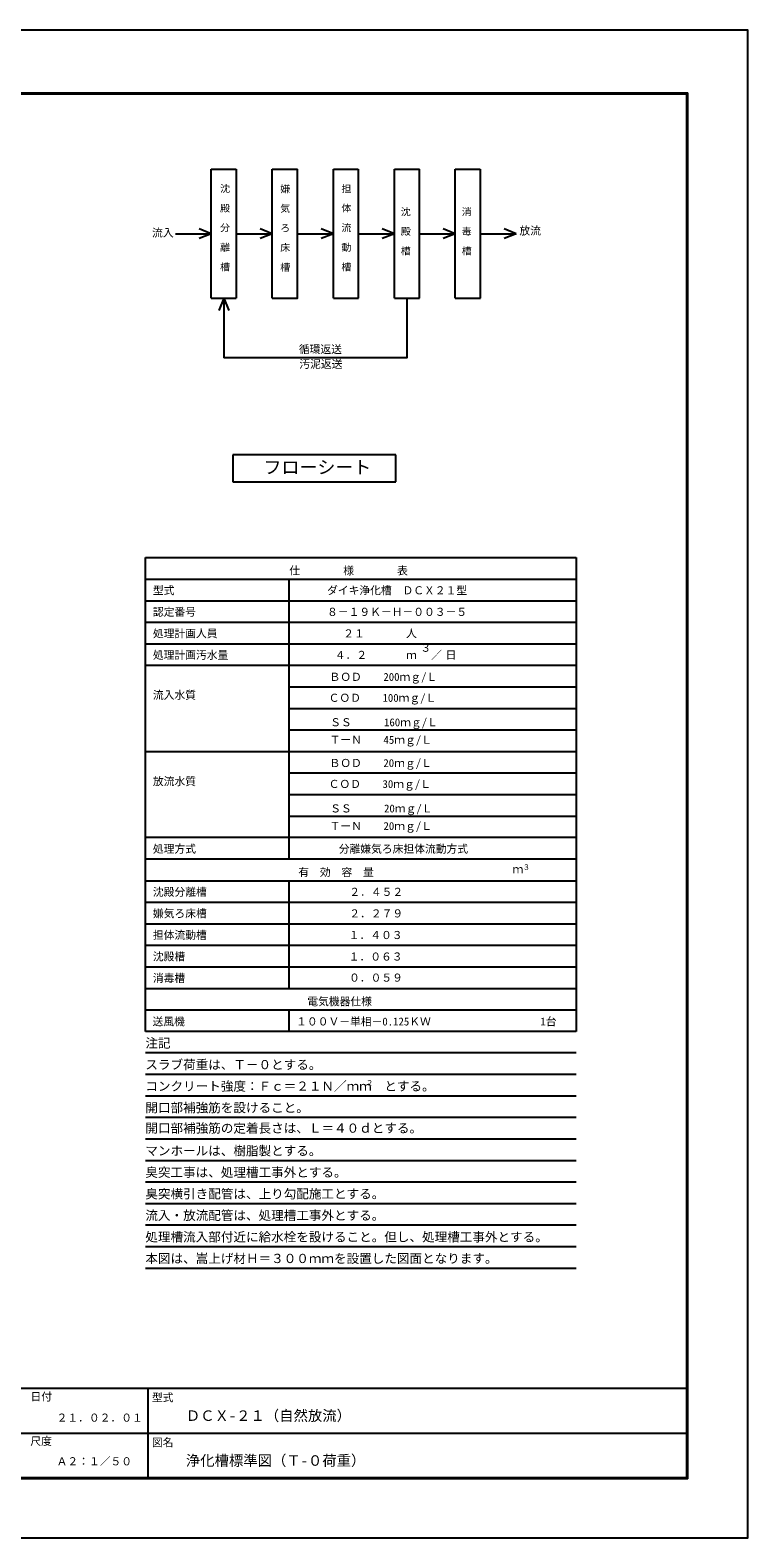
# Model space of a CAD drawing. Units: millimetres, scale not verified. Extents: x -14850 to 14850, y -10500 to 10500.
# Drawn here: x 4857 to 14850, y -10500 to 10500 of the extents above; entities that cross this region are included whole.
import ezdxf
from ezdxf.enums import TextEntityAlignment as Align

# ---------------------------------------------------------------- set-up
doc = ezdxf.new("R2010")
doc.units = ezdxf.units.MM
doc.header["$LTSCALE"] = 50
for name, color, linetype, lineweight in [('0-0_躯体', 4, 'Continuous', 25), ('0-3_水管', 3, 'Continuous', 25), ('0-7_図面枠', 7, 'Continuous', 25), ('0-8_Axis_waku', 7, 'Continuous', 25)]:
    doc.layers.add(name, color=color, linetype=linetype, lineweight=lineweight)
doc.styles.add('@ＭＳ ゴシック', font='')
doc.styles.add('ＭＳ ゴシック', font='')
doc.styles.get('@ＭＳ ゴシック').set_extended_font_data('@MS Gothic')
doc.styles.get('ＭＳ ゴシック').set_extended_font_data('MS Gothic')

msp = doc.modelspace()

# ---------------------------------------------------------------- linework, layer by layer
at = {"layer": '0-0_躯体', "color": 7}
for p, q in [((7378.49, 8565.22), (7726.36, 8565.22)), ((7378.49, 6765.22), (7378.49, 8565.22)), ((7728.48, 6765.22), (7728.48, 8565.22)), ((8228.48, 6765.22), (8228.48, 8565.22)), ((8228.48, 8565.22), (8578.47, 8565.22)), ((9078.47, 8565.22), (9426.33, 8565.22)), ((9078.47, 6765.22), (9078.47, 8565.22)), ((9428.46, 6765.22), (9428.46, 8565.22)), ((9928.45, 8565.22), (10276.31, 8565.22)), ((9928.45, 6765.22), (9928.45, 8565.22)), ((10278.44, 6765.22), (10278.44, 8565.22)), ((10776.94, 8565.22), (11124.81, 8565.22)), ((10776.94, 6765.22), (10776.94, 8565.22)), ((11126.93, 6765.22), (11126.93, 8565.22)), ((6878.49, 7665.22), (7378.49, 7665.22)), ((7378.49, 7665.22), (7208.84, 7733.9)), ((7378.49, 7665.22), (7208.84, 7596.52)), ((7728.48, 7665.22), (8228.48, 7665.22)), ((8228.48, 7665.22), (8058.83, 7733.91)), ((8228.48, 7665.22), (8058.83, 7596.53)), ((8578.47, 7665.22), (9078.47, 7665.22)), ((9078.47, 7665.22), (8908.81, 7733.91)), ((9078.47, 7665.22), (8908.81, 7596.53)), ((9428.46, 7665.22), (9928.45, 7665.22)), ((9928.45, 7665.22), (9758.8, 7733.91)), ((9928.45, 7665.22), (9758.8, 7596.52)), ((10276.95, 7665.22), (10776.94, 7665.22)), ((10776.94, 7665.22), (10607.3, 7733.91)), ((10776.94, 7665.22), (10607.3, 7596.52)), ((11125.45, 7665.22), (11625.44, 7665.22)), ((11625.44, 7665.22), (11455.79, 7733.91)), ((11625.44, 7665.22), (11455.79, 7596.52)), ((7378.49, 6765.22), (7727, 6765.22)), ((7552.75, 6765.22), (7484.06, 6595.56)), ((7552.75, 6765.22), (7552.75, 5937.72)), ((7552.75, 6765.22), (7621.43, 6595.56)), ((9078.47, 6765.22), (9426.97, 6765.22)), ((9928.45, 6765.22), (10276.95, 6765.22)), ((10776.94, 6765.22), (11125.45, 6765.22)), ((7677.65, 4586.13), (7677.65, 4210.33)), ((9949.52, 4586.13), (7677.65, 4586.13)), ((9949.52, 4210.33), (9949.52, 4586.13)), ((7677.65, 4210.33), (9949.52, 4210.33))]:
    msp.add_line(p, q, dxfattribs=at)
at = {"layer": '0-0_躯体', "color": 3}
for p, q in [((6460.85, 3153.51), (12460.86, 3153.51)), ((6460.85, -3446.51), (6460.85, 3153.51)), ((12460.86, 3153.51), (12460.86, -3446.51)), ((6460.85, 2853.51), (12460.86, 2853.51)), ((8460.85, 2853.51), (8460.85, -1046.52)), ((6460.85, 2553.51), (12460.86, 2553.51)), ((6460.85, 2253.51), (12460.86, 2253.51)), ((6460.85, 1953.51), (12460.86, 1953.51)), ((6460.85, 1653.51), (12460.86, 1653.51)), ((8460.85, 1353.51), (12460.86, 1353.51)), ((8460.85, 1053.5), (12460.86, 1053.5)), ((8460.85, 753.5), (12460.86, 753.5)), ((6460.85, 453.5), (12460.86, 453.5)), ((8460.85, 153.49), (12460.86, 153.49)), ((8460.85, -146.51), (12460.86, -146.51)), ((8460.85, -446.51), (12460.86, -446.51)), ((12460.86, -746.52), (6460.85, -746.52)), ((12460.86, -1046.52), (6460.85, -1046.52)), ((6460.85, -1346.52), (12460.86, -1346.52)), ((8460.85, -1346.52), (8460.85, -2846.51)), ((6460.85, -1646.52), (12460.86, -1646.52)), ((6460.85, -1946.51), (12460.86, -1946.51)), ((6460.85, -2246.51), (12460.86, -2246.51)), ((6460.85, -2546.51), (12460.86, -2546.51)), ((6460.85, -2846.51), (12460.86, -2846.51)), ((6460.85, -3146.51), (12460.86, -3146.51)), ((8460.85, -3146.51), (8460.85, -3446.51)), ((12460.86, -3446.51), (6460.85, -3446.51))]:
    msp.add_line(p, q, dxfattribs=at)
at = {"layer": '0-0_躯体', "color": 7}
for points in [[(8228.48, 6765.22), (8578.47, 6765.22), (8578.47, 8565.22)], [(10102.7, 6765.22), (10102.7, 5937.72), (7552.75, 5937.72)]]:
    msp.add_lwpolyline(points, dxfattribs=at)
at = {"layer": '0-3_水管'}
for p, q in [((12460.85, -3746.52), (6460.85, -3746.52)), ((12460.85, -4046.52), (6460.85, -4046.52)), ((12460.85, -4346.52), (6460.85, -4346.52)), ((12460.86, -4646.52), (6460.85, -4646.52)), ((12460.86, -4946.52), (6460.85, -4946.52)), ((12460.86, -4946.52), (6460.85, -4946.52)), ((12460.86, -5246.53), (6460.85, -5246.53)), ((12460.86, -5546.53), (6460.85, -5546.53)), ((12460.86, -5846.53), (6460.85, -5846.53)), ((12460.86, -6146.53), (6460.85, -6146.53)), ((12460.86, -6446.54), (6460.85, -6446.54)), ((12460.86, -6746.54), (6460.85, -6746.54))]:
    msp.add_line(p, q, dxfattribs=at)
at = {"layer": '0-7_図面枠'}
msp.add_lwpolyline([(-14850, -10500), (14850, -10500), (14850, 10500), (-14850, 10500)], close=True, dxfattribs=at)
at = {"layer": '0-8_Axis_waku'}
for p, q in [((-12964, 9629), (14014, 9629)), ((-12963, 9628), (14013, 9628)), ((-12962, 9627), (14012, 9627)), ((-12961, 9626), (14011, 9626)), ((-12960, 9625), (14010, 9625)), ((-12959, 9624), (14009, 9624)), ((-12958, 9623), (14008, 9623)), ((-12957, 9622), (14007, 9622)), ((-12956, 9621), (14006, 9621)), ((-12955, 9620), (14005, 9620)), ((-12954, 9619), (14004, 9619)), ((-12953, 9618), (14003, 9618)), ((-12952, 9617), (14002, 9617)), ((-12951, 9616), (14001, 9616)), ((-12950, 9615), (14000, 9615)), ((14000, -9665), (14000, 9615)), ((14001, -9666.01), (14001, 9616)), ((14002, -9667.01), (14002, 9617)), ((14003, -9668.01), (14003, 9618)), ((14004, -9669.01), (14004, 9619)), ((14005, -9670.01), (14005, 9620)), ((14006, -9671.01), (14006, 9621)), ((14007, -9672.01), (14007, 9622)), ((14008, -9673.01), (14008, 9623)), ((14009, -9674.01), (14009, 9624)), ((14010, -9675.01), (14010, 9625)), ((14011, -9676.01), (14011, 9626)), ((14012, -9677.01), (14012, 9627)), ((14013, -9678.01), (14013, 9628)), ((14014, -9679.01), (14014, 9629)), ((-12950, -8415), (14000, -8415)), ((6499.99, -9665), (6499.99, -8415)), ((399.99, -9040), (13999.99, -9040)), ((14014, -9679.01), (-12964, -9679.01)), ((14013, -9678.01), (-12963, -9678.01)), ((14012, -9677.01), (-12962, -9677.01)), ((14011, -9676.01), (-12961, -9676.01)), ((14010, -9675.01), (-12960, -9675.01)), ((14009, -9674.01), (-12959, -9674.01)), ((14008, -9673.01), (-12958, -9673.01)), ((14007, -9672.01), (-12957, -9672.01)), ((14006, -9671.01), (-12956, -9671.01)), ((14005, -9670.01), (-12955, -9670.01)), ((14004, -9669.01), (-12954, -9669.01)), ((14003, -9668.01), (-12953, -9668.01)), ((14002, -9667.01), (-12952, -9667.01)), ((14001, -9666.01), (-12951, -9666.01)), ((-12950, -9665), (14000, -9665))]:
    msp.add_line(p, q, dxfattribs=at)

# ---------------------------------------------------------------- texts
at = {"layer": '0-0_躯体'}
for s, height, rotation, style, p in [('沈\u3000殿\u3000分\u3000離\u3000槽', 100, 270, '@ＭＳ ゴシック', (7487.58, 8363.87)), ('嫌\u3000気\u3000ろ\u3000床\u3000槽', 100, 270, '@ＭＳ ゴシック', (8325.39, 8359.82)), ('担\u3000体\u3000流\u3000動\u3000槽', 100, 270, '@ＭＳ ゴシック', (9177.5, 8363.87)), ('沈\u3000殿\u3000槽', 100, 270, '@ＭＳ ゴシック', (10003.95, 8040.22)), ('消\u3000毒\u3000槽', 100, 270, '@ＭＳ ゴシック', (10852.45, 8040.22)), ('放流', 110, 0.001, 'ＭＳ ゴシック', (11669.13, 7618.03))]:
    msp.add_text(s, height=height, rotation=rotation, dxfattribs=dict(at, style=style)).set_placement(p, align=Align.BOTTOM_LEFT)
at = {"layer": '0-0_躯体', "style": 'ＭＳ ゴシック'}
for s, height, p in [('流入', 110, (6553.49, 7590.22)), ('循環返送', 110, (8597.7, 5966.54)), ('汚泥返送', 110, (8604.54, 5761.34)), ('フローシート', 183.3, (8106.57, 4265.72)), ('仕\u3000\u3000\u3000\u3000様\u3000\u3000\u3000\u3000表', 110, (8465.85, 2883.51)), ('型式', 110, (6565.85, 2608.5)), ('ダイキ浄化槽\u3000ＤＣＸ２１型', 110, (8990.85, 2608.5)), ('認定番号', 110, (6565.85, 2308.5)), ('８－１９Ｋ－Ｈ－００３－５', 110, (8990.85, 2308.5)), ('処理計画人員\u3000', 110, (6565.85, 2008.51)), ('２１', 110, (9215.86, 2008.51)), ('人', 110, (10090.86, 2008.51)), ('３', 110, (10290.85, 1808.51)), ('処理計画汚水量', 110, (6565.85, 1708.51)), ('４．２', 110, (9098.49, 1708.51)), ('ｍ', 110, (10090.86, 1708.51)), ('／', 110, (10440.86, 1708.51)), ('日', 110, (10640.86, 1708.51)), ('ＢＯＤ\u3000\u3000200ｍｇ/Ｌ', 110, (9025.28, 1403.52)), ('流入水質', 110, (6565.85, 1151.55)), ('ＣＯＤ\u3000\u3000100ｍｇ/Ｌ', 110, (9012.86, 1111.63)), ('ＳＳ\u3000\u3000\u3000160ｍｇ/Ｌ', 110, (9034.35, 770.8)), ('ＴーＮ\u3000\u300045ｍｇ/Ｌ', 110, (9026.68, 526.7)), ('ＢＯＤ\u3000\u300020ｍｇ/Ｌ', 110, (9025.28, 203.51)), ('放流水質', 110, (6565.85, -51.17)), ('ＣＯＤ\u3000\u300030ｍｇ/Ｌ', 110, (9012.86, -88.39)), ('ＳＳ\u3000\u3000\u300020ｍｇ/Ｌ', 110, (9034.35, -429.21)), ('ＴーＮ\u3000\u300020ｍｇ/Ｌ', 110, (9026.68, -673.31)), ('処理方式\u3000\u3000\u3000', 110, (6565.85, -991.51)), ('分離嫌気ろ床担体流動方式', 110, (9153.93, -991.51)), ('有\u3000効\u3000容\u3000量', 110, (8590.86, -1316.51)), ('ｍ', 110, (11574.26, -1275.23)), ('３', 73.31, (11715.85, -1216.52)), ('沈殿分離槽', 110, (6565.85, -1591.52)), ('２．４５２', 110, (9300.76, -1591.52)), ('嫌気ろ床槽', 110, (6565.85, -1891.52)), ('２．２７９', 110, (9300.76, -1891.51)), ('担体流動槽', 110, (6565.85, -2191.53)), ('１．４０３', 110, (9292.66, -2192.73)), ('沈殿槽', 110, (6565.85, -2491.52)), ('１．０６３', 110, (9292.66, -2492.73)), ('消毒槽', 110, (6565.85, -2791.52)), ('０．０５９', 110, (9297.26, -2785.96)), ('電気機器仕様', 110, (8715.86, -3116.52)), ('送風機', 110, (6560.86, -3396.51)), ('１００Ｖ－単相－0.125ＫＷ', 110, (8560.86, -3396.51)), ('1台', 110, (11960.86, -3396.51))]:
    msp.add_text(s, height=height, dxfattribs=at).set_placement(p, align=Align.BOTTOM_LEFT)
at = {"layer": '0-3_水管', "color": 4, "style": 'ＭＳ ゴシック'}
for s, height, p in [('注記', 128.4, (6460.85, -3711.19)), ('スラブ荷重は、Ｔ－０とする。', 128.4, (6460.85, -4011.19)), ('コンクリート強度：Ｆｃ＝２１Ｎ／ｍｍ\u3000とする。', 128.4, (6460.85, -4311.19)), ('２', 73.31, (9532.9, -4220.98)), ('開口部補強筋を設けること。', 128.4, (6460.85, -4611.2)), ('開口部補強筋の定着長さは、Ｌ＝４０ｄとする。', 128.4, (6460.85, -4895.85)), ('マンホールは、樹脂製とする。', 128.4, (6460.85, -5211.2)), ('臭突工事は、処理槽工事外とする。', 128.4, (6460.85, -5511.2)), ('臭突横引き配管は、上り勾配施工とする。', 128.4, (6460.85, -5811.21)), ('流入・放流配管は、処理槽工事外とする。', 128.4, (6460.85, -6111.21)), ('処理槽流入部付近に給水栓を設けること。但し、処理槽工事外とする。', 128.4, (6460.85, -6411.21)), ('本図は、嵩上げ材Ｈ＝３００ｍｍを設置した図面となります。', 128.4, (6460.85, -6711.21))]:
    msp.add_text(s, height=height, dxfattribs=at).set_placement(p, align=Align.BOTTOM_LEFT)
at = {"layer": '0-8_Axis_waku', "style": 'ＭＳ ゴシック'}
for s, height, p in [('日付', 110, (4861.32, -8621.57)), ('型式', 110, (6552.45, -8633.97)), ('２１．０２．０１', 110, (5224.99, -8915)), ('ＤＣＸ-２１（自然放流）', 146.6, (7024.99, -8915)), ('尺度', 110, (4858.85, -9241.42)), ('図名', 110, (6552.45, -9258.97)), ('Ａ２：１／５０', 110, (5224.99, -9522.9)), ('浄化槽標準図（Ｔ-０荷重）', 146.6, (7024.99, -9540))]:
    msp.add_text(s, height=height, dxfattribs=at).set_placement(p, align=Align.BOTTOM_LEFT)

doc.saveas('drawing.dxf')
